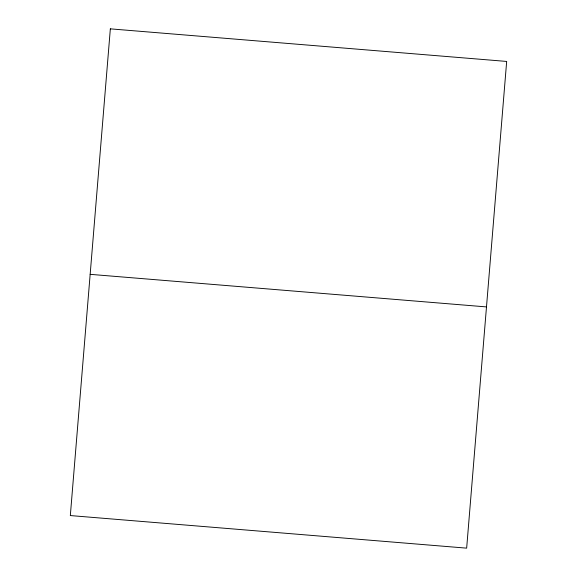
<?xml version="1.0" encoding="UTF-8"?>
<svg xmlns="http://www.w3.org/2000/svg" width="577" height="577" viewBox="0 0 577 577"><rect width="100%" height="100%" fill="white"/><g stroke="black" fill="none" stroke-linecap="round" stroke-linejoin="round"><path stroke-width="0.87" d="M90.163 274.335L486.483 306.914M110.344 28.85L70.329 515.564L466.656 548.15L506.671 61.436L110.344 28.85"/></g></svg>
